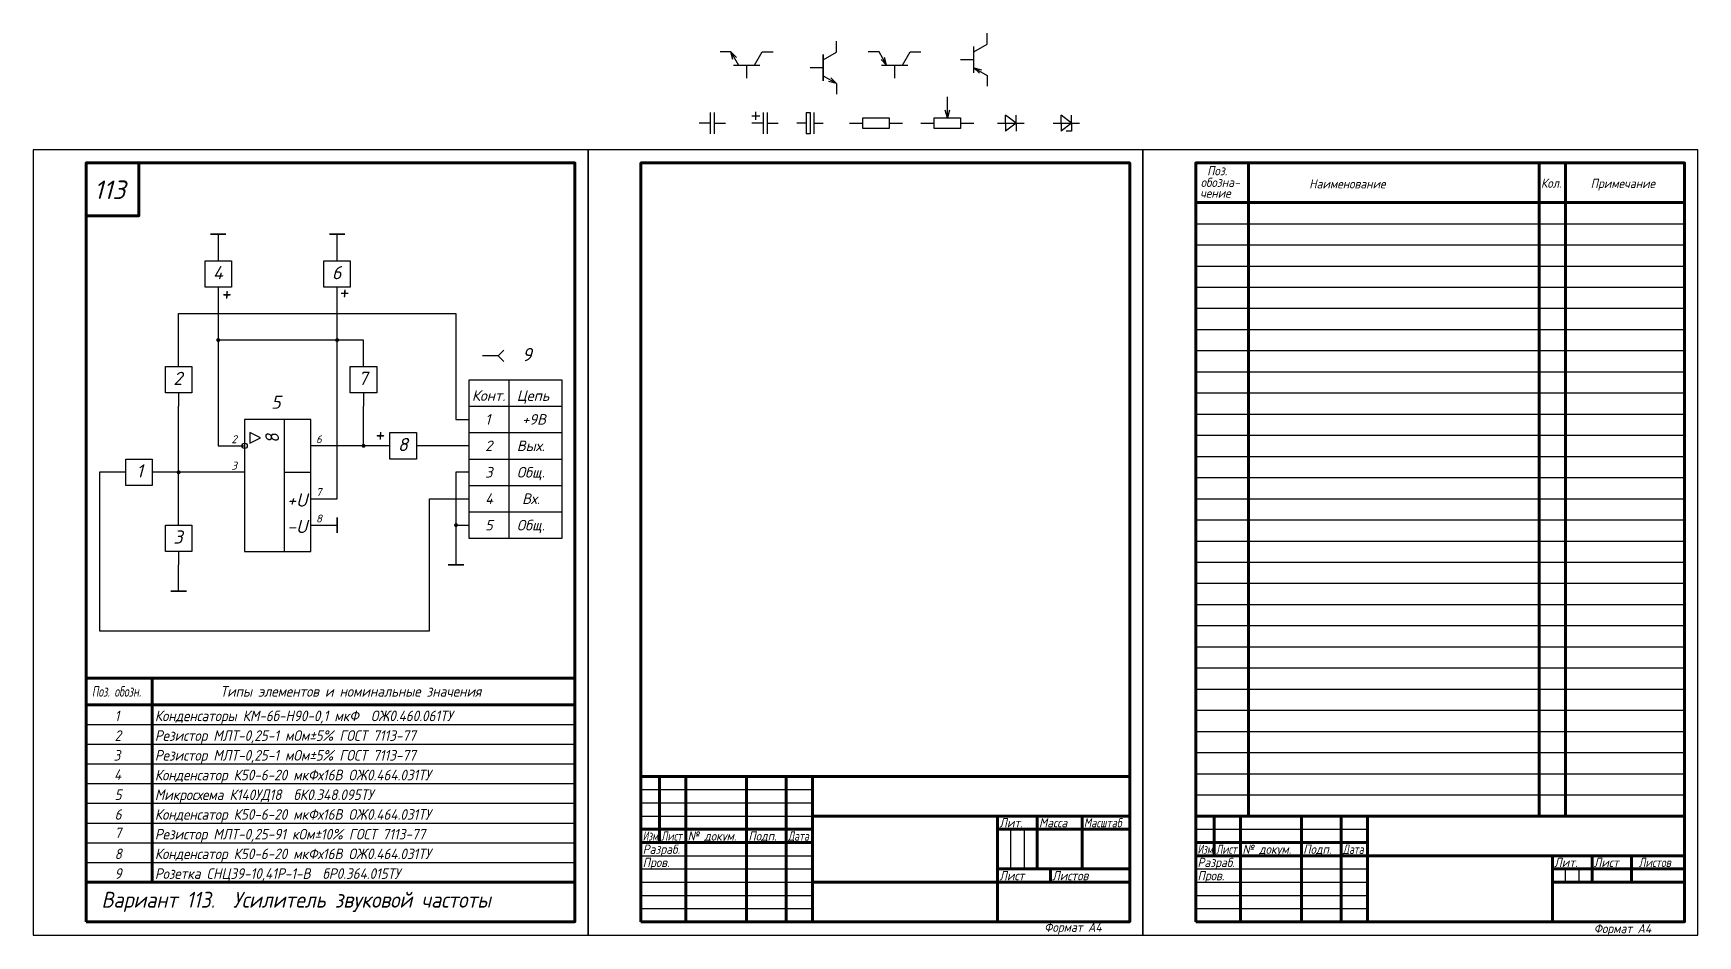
# Model space of a CAD drawing. Header units: millimetres. Extents: x -210 to 420, y 0 to 341.
import ezdxf

# ---------------------------------------------------------------- set-up
doc = ezdxf.new("R2010")
doc.units = ezdxf.units.MM
doc.header["$LTSCALE"] = 0.5
doc.layers.get('Defpoints').update_dxf_attribs({"color": 5})
doc.styles.get("Standard").update_dxf_attribs({"font": 'isocpeui.ttf', "width": 0.9})

# ---------------------------------------------------------------- blocks, each defined once
blk = doc.blocks.new('P1')
for p, q in [((-5, -5), (-5, 5)), ((-5, 5), (5, 5)), ((5, 5), (5, -5)), ((5, -5), (-5, -5))]:
    blk.add_line(p, q)
blk = doc.blocks.new('P2')
for p, q in [((-5, 0), (-10, 0)), ((-5, 5), (5, 5)), ((-5, -5), (-5, 5)), ((5, 5), (5, -5)), ((5, 0), (10, 0)), ((5, -5), (-5, -5))]:
    blk.add_line(p, q)
blk = doc.blocks.new('XS')
for p, q in [((-6, 0), (-8.12, 2.12)), ((-8.12, -2.12), (-6, 0)), ((-6, 0), (0, 0))]:
    blk.add_line(p, q)
blk = doc.blocks.new('c')
at = {"lineweight": -3}
for p, q in [((4.25, 0), (0, 0)), ((4.25, 4), (4.25, -4)), ((5.75, 4), (5.75, -4)), ((5.75, 0), (10, 0))]:
    blk.add_line(p, q, dxfattribs=at)
blk = doc.blocks.new('c1')
at = {"lineweight": -3}
for p, q in [((0, 2.75), (3, 2.75)), ((4.25, 0), (0, 0)), ((1.5, 1.25), (1.5, 4.25)), ((4.25, 4), (4.25, -4)), ((5.75, 4), (5.75, -4)), ((5.75, 0), (10, 0))]:
    blk.add_line(p, q, dxfattribs=at)
blk = doc.blocks.new('c2')
at = {"lineweight": -3}
for p, q in [((3.5, 0), (0, 0)), ((3.5, 4), (3.5, -4)), ((3.5, 4), (5, 4)), ((5, 4), (5, -4)), ((6.5, 4), (6.5, -4)), ((6.5, 0), (10, 0)), ((5, -4), (3.5, -4))]:
    blk.add_line(p, q, dxfattribs=at)
blk = doc.blocks.new('r')
at = {"color": 7, "linetype": 'Continuous', "lineweight": 25}
for p, q in [((0, 0), (5, 0)), ((5, 0), (5, 2)), ((5, 2), (15, 2)), ((5, -2), (5, 0)), ((15, 2), (15, 0)), ((15, 0), (15, -2)), ((15, 0), (20, 0)), ((15, -2), (5, -2))]:
    blk.add_line(p, q, dxfattribs=at)
blk = doc.blocks.new('r1')
at = {"color": 7, "linetype": 'Continuous', "lineweight": -3}
for p, q in [((10, 2), (10, 10)), ((0, 0), (5, 0)), ((5, 0), (5, 2)), ((5, 2), (15, 2)), ((5, -2), (5, 0)), ((10, 2), (9.2, 5)), ((10.8, 5), (10, 2)), ((15, 2), (15, 0)), ((15, 0), (15, -2)), ((15, 0), (20, 0)), ((15, -2), (5, -2))]:
    blk.add_line(p, q, dxfattribs=at)
blk = doc.blocks.new('vd')
at = {"lineweight": -3}
for p, q in [((0, 0), (10, 0)), ((3, 0), (3, 3)), ((7, 0), (3, 3)), ((3, 0), (3, -3)), ((7, 0), (3, -3)), ((7, 0), (7, 3)), ((7, 0), (7, -3))]:
    blk.add_line(p, q, dxfattribs=at)
blk = doc.blocks.new('Vd1')
at = {"lineweight": -3}
for p, q in [((0, 0), (10, 0)), ((3, 0), (3, 3)), ((7, 0), (3, 3)), ((3, 0), (3, -3)), ((7, 0), (3, -3)), ((7, 0), (7, 3)), ((7, 0), (7, -3)), ((7, -3), (5, -3))]:
    blk.add_line(p, q, dxfattribs=at)
blk = doc.blocks.new('vt')
at = {"lineweight": -3}
for p, q in [((-6, 10), (-10, 10)), ((-3.85, 7.88), (-5.97, 10.01)), ((-5.2, 7.11), (-5.97, 10.01)), ((-5.97, 10.01), (-3.06, 4.96)), ((3, 5), (5.89, 10)), ((5.89, 10), (10, 10)), ((-5, 5), (5, 5)), ((0, 5), (0, 0))]:
    blk.add_line(p, q, dxfattribs=at)
blk = doc.blocks.new('vt_n')
at = {"lineweight": -3}
for p, q in [((10, 6), (10, 10)), ((10, 5.89), (10, 10)), ((5, 0), (0, 0)), ((5, 3), (10, 5.89)), ((5, 5), (5, -5)), ((5, -5), (5, 5)), ((5, 0), (5, -5)), ((5, 0), (5, -5)), ((5, -3.04), (9.94, -5.9)), ((7.04, -5.12), (9.94, -5.9)), ((7.82, -3.78), (9.94, -5.9)), ((10, -5.92), (10, -10)), ((10, -6), (10, -10))]:
    blk.add_line(p, q, dxfattribs=at)
blk = doc.blocks.new('vt1_p')
at = {"lineweight": -3}
for p, q in [((-5.89, 10), (-10, 10)), ((-3, 5), (-5.89, 10)), ((-3, 5), (-5.12, 7.12)), ((-3, 5), (-3.78, 7.9)), ((3, 5), (5.89, 10)), ((5.89, 10), (10, 10)), ((-5, 5), (5, 5)), ((0, 5), (0, 0))]:
    blk.add_line(p, q, dxfattribs=at)
blk = doc.blocks.new('vt1')
at = {"lineweight": -3}
for p, q in [((10, 5.89), (10, 10)), ((5, 0), (0, 0)), ((5, 3), (10, 5.89)), ((5, -5), (5, 5)), ((5, -3), (10, -5.89)), ((5, -3), (7.9, -3.78)), ((5, -3), (7.12, -5.12)), ((10, -5.89), (10, -10))]:
    blk.add_line(p, q, dxfattribs=at)

msp = doc.modelspace()

# ---------------------------------------------------------------- linework, layer by layer
at = {"color": 7, "linetype": 'Continuous'}
for p, q in [((230, 292), (230, 277)), ((250, 292), (320, 292)), ((383, 292), (393, 292)), ((155, 45), (155, 40)), ((320, 45), (383, 45)), ((230, 35), (295, 35)), ((230, 30), (295, 30)), ((365, 30), (365, 25)), ((370, 20), (370, 25)), ((375, 25), (375, 20)), ((230, 5), (415, 5))]:
    msp.add_line(p, q, dxfattribs=at)
at = {"color": 7, "linetype": 'Continuous', "lineweight": 60}
for p, q in [((250, 292), (250, 45)), ((360, 45), (360, 292)), ((370, 292), (370, 45)), ((230, 277), (415, 277)), ((230, 277), (415, 277)), ((-190, 97.09), (-5, 97.09)), ((-165, 97.09), (-165, 20)), ((-190, 87.09), (-5, 87.09)), ((205, 60), (20, 60)), ((20, 5), (20, 60)), ((27, 60), (27, 35)), ((37, 5), (37, 60)), ((60, 60), (60, 5)), ((75, 5), (75, 60)), ((85, 60), (85, 5)), ((85, 45), (205, 45)), ((155, 5), (155, 45)), ((170, 45), (170, 25)), ((187, 25), (187, 45)), ((415, 45), (230, 45)), ((237, 45), (237, 30)), ((247, 5), (247, 45)), ((270, 45), (270, 5)), ((285, 5), (285, 45)), ((295, 45), (295, 5)), ((20, 40), (85, 40)), ((155, 40), (205, 40)), ((20, 35), (85, 35)), ((230, 35), (295, 35)), ((230, 30), (295, 30)), ((295, 30), (415, 30)), ((365, 5), (365, 30)), ((380, 30), (380, 20)), ((395, 20), (395, 30)), ((-190, 20), (-5, 20)), ((85, 20), (205, 20)), ((155, 25), (205, 25)), ((175, 20), (175, 25)), ((365, 25), (415, 25)), ((365, 20), (415, 20)), ((365, 5), (415, 5))]:
    msp.add_line(p, q, dxfattribs=at)
at = {"color": 7, "linetype": 'Continuous', "lineweight": 25}
for p, q in [((-140, 265), (-140, 255)), ((-95, 255), (-95, 265)), ((-140, 245), (-140, 185)), ((-95, 165), (-95, 245)), ((-155, 220), (-155, 235)), ((-155, 235), (-50, 235)), ((-50, 235), (-50, 195)), ((-85, 225), (-140, 225)), ((-85, 220), (-85, 225)), ((-45, 150), (-45, 210)), ((-45, 210), (-10, 210)), ((-30, 210), (-30, 150)), ((-10, 210), (-10, 150)), ((-155, 160), (-155, 200)), ((-85, 185), (-85, 200)), ((-45, 200), (-10, 200)), ((-105, 195), (-130, 195)), ((-130, 195), (-130, 145)), ((-128, 190), (-128, 186)), ((-124, 188), (-128, 190)), ((-115, 195), (-115, 145)), ((-105, 145), (-105, 195)), ((-50, 195), (-45, 195)), ((-45, 190), (-10, 190)), ((-140, 185), (-130, 185)), ((-128, 186), (-124, 188)), ((-75, 185), (-105, 185)), ((-45, 185), (-65, 185)), ((-45, 180), (-10, 180)), ((-175, 175), (-185, 175)), ((-185, 175), (-185, 115)), ((-130, 175), (-165, 175)), ((-115, 175), (-105, 175)), ((-45, 175), (-50, 175)), ((-50, 175), (-50, 140)), ((-105, 165), (-95, 165)), ((-60, 115), (-60, 165)), ((-60, 165), (-45, 165)), ((-45, 170), (-10, 170)), ((-45, 160), (-10, 160)), ((-105, 155), (-95, 155)), ((-50, 155), (-45, 155)), ((-130, 145), (-105, 145)), ((-10, 150), (-45, 150)), ((-155, 130), (-155, 140)), ((-185, 115), (-60, 115))]:
    msp.add_line(p, q, dxfattribs=at)
at = {"color": 7, "linetype": 'Continuous', "lineweight": -3}
for p, q in [((230, 269), (415, 269)), ((230, 261), (415, 261)), ((230, 253), (415, 253)), ((230, 245), (415, 245)), ((230, 237), (415, 237)), ((230, 229), (415, 229)), ((230, 221), (415, 221)), ((230, 213), (415, 213)), ((230, 205), (415, 205)), ((230, 197), (415, 197)), ((230, 189), (415, 189)), ((230, 181), (415, 181)), ((230, 173), (415, 173)), ((230, 165), (415, 165)), ((230, 157), (415, 157)), ((230, 149), (415, 149)), ((230, 141), (415, 141)), ((230, 133), (415, 133)), ((230, 125), (415, 125)), ((230, 117), (415, 117)), ((230, 109), (415, 109)), ((230, 101), (415, 101)), ((230, 93), (415, 93)), ((230, 85), (415, 85)), ((230, 77), (415, 77)), ((230, 69), (415, 69)), ((230, 61), (415, 61)), ((20, 55), (85, 55)), ((230, 53), (415, 53)), ((20, 50), (85, 50)), ((20, 45), (85, 45)), ((160, 25), (160, 40)), ((165, 40), (165, 25)), ((230, 40), (295, 40)), ((20, 30), (85, 30)), ((20, 25), (85, 25)), ((20, 20), (85, 20)), ((230, 25), (295, 25)), ((230, 20), (295, 20)), ((20, 15), (85, 15)), ((230, 15), (295, 15)), ((20, 10), (85, 10)), ((230, 10), (295, 10))]:
    msp.add_line(p, q, dxfattribs=at)
at = {"lineweight": 30}
for p, q in [((-190, 79.64), (-5, 79.64)), ((-190, 72.18), (-5, 72.18)), ((-190, 64.73), (-5, 64.73)), ((-190, 57.27), (-5, 57.27)), ((-190, 49.82), (-5, 49.82)), ((-190, 42.36), (-5, 42.36)), ((-190, 34.91), (-5, 34.91)), ((-190, 27.45), (-5, 27.45))]:
    msp.add_line(p, q, dxfattribs=at)
at = {"color": 7, "linetype": 'Continuous', "lineweight": 60}
for points in [[(-190, 5), (-5, 5), (-5, 292), (-190, 292)], [(-190, 292), (-170, 292), (-170, 272), (-190, 272)], [(20, 5), (205, 5), (205, 292), (20, 292)], [(230, 5), (415, 5), (415, 292), (230, 292)]]:
    msp.add_lwpolyline(points, close=True, dxfattribs=at)
at = {"color": 7, "linetype": 'Continuous', "lineweight": 60, "const_width": 0.6}
for points in [[(-143, 265), (-137, 265)], [(-98, 265), (-92, 265)], [(-95, 158), (-95, 152)], [(-53, 140), (-47, 140)], [(-158, 130), (-152, 130)]]:
    msp.add_lwpolyline(points, dxfattribs=at)
at = {"color": 7, "linetype": 'Continuous', "lineweight": 25, "const_width": 0.75}
for points in [[(-140.36, 225, 1), (-139.61, 225, 1)], [(-95.37, 225, 1), (-94.62, 225, 1)], [(-85.36, 185, 1), (-84.61, 185, 1)], [(-155.37, 175, 1), (-154.62, 175, 1)], [(-50.36, 155, 1), (-49.61, 155, 1)]]:
    msp.add_lwpolyline(points, format="xyb", close=True, dxfattribs=at)
at = {"color": 7, "linetype": 'Continuous', "lineweight": 25}
msp.add_circle((-130, 185), 1, dxfattribs=at)
at = {"layer": 'Defpoints'}
for points in [[(-210, 0), (0, 0), (0, 297), (-210, 297)], [(0, 0), (210, 0), (210, 297), (0, 297)], [(210, 0), (420, 0), (420, 297), (210, 297)]]:
    msp.add_lwpolyline(points, close=True, dxfattribs=at)

# ---------------------------------------------------------------- block references
for name, p in [('vt1', (141, 331)), ('vt', (60, 324)), ('vt_n', (84, 328)), ('vt1_p', (116, 324)), ('r1', (126, 307)), ('c', (42, 307)), ('c1', (62, 307)), ('c2', (79, 307)), ('r', (99, 307)), ('vd', (155, 307)), ('Vd1', (176, 307))]:
    msp.add_blockref(name, p)
at = {"color": 7, "linetype": 'Continuous', "lineweight": 25}
for p in [(-140, 250), (-95, 250), (-70, 185), (-170, 175)]:
    msp.add_blockref('P1', p, dxfattribs=at)
for name, p, rotation in [('XS', (-40, 219), 180), ('P2', (-155, 210), 90), ('P2', (-85, 210), 90), ('P2', (-155, 150), 90)]:
    msp.add_blockref(name, p, dxfattribs=dict(at, rotation=rotation))

# ---------------------------------------------------------------- texts
at = {"color": 7, "linetype": 'Continuous', "lineweight": -3}
for s, width, p in [('Поз.', 0.9, (234.3, 287.28)), ('обозна-', 0.9, (231.87, 282.9)), ('Наименование', 0.9, (272.95, 282.33)), ('Кол.', 0.9, (360.67, 282.59)), ('Примечание', 0.9, (379.48, 282.48)), ('чение', 0.9, (231.66, 278.8)), ('Лит.', 0.9, (155.67, 40.7)), ('Масса', 0.9, (170.67, 40.7)), ('Масштаб', 0.8, (187.67, 40.7)), ('Изм.', 0.7, (20.67, 35.7)), ('Лист', 0.75, (27.67, 35.7)), ('№ докум.', 0.9, (37.67, 35.7)), ('Подп.', 0.9, (60.67, 35.7)), ('Дата', 0.75, (75.67, 35.7)), ('Разраб.', 0.9, (20.67, 30.7)), ('Изм.', 0.7, (230.67, 30.7)), ('Лист', 0.75, (237.67, 30.7)), ('№ докум.', 0.9, (247.67, 30.7)), ('Подп.', 0.9, (270.67, 30.7)), ('Дата', 0.75, (285.67, 30.7)), ('Пров.', 0.9, (20.67, 25.7)), ('Разраб.', 0.9, (230.67, 25.7)), ('Лит.', 0.9, (365.67, 25.7)), ('Лист', 0.9, (380.67, 25.7)), ('Листов', 0.8, (397.67, 25.7)), ('Лист', 0.9, (155.67, 20.7)), ('Листов', 0.9, (175.67, 20.7)), ('Пров.', 0.9, (230.67, 20.7))]:
    msp.add_text(s, height=3.5, dxfattribs=dict(at, width=width)).set_placement(p)
at = {"color": 7, "linetype": 'Continuous', "lineweight": 40}
msp.add_text('113', height=7, dxfattribs=at).set_placement((-187.08, 278.35))
at = {"color": 7, "linetype": 'Continuous', "lineweight": 25}
for s, height, p in [('4', 5, (-142, 248)), ('6', 5, (-97, 248)), ('9', 5, (-25, 217)), ('2', 5, (-157, 208)), ('7', 5, (-87, 208)), ('5', 5, (-120, 199)), ('Конт.', 4, (-44, 202)), ('Цепь', 4, (-27, 202)), ('1', 4, (-39, 193)), ('+9В', 4, (-25, 193)), ('2', 3, (-135, 186)), ('6', 3, (-103, 186)), ('8', 5, (-72, 183)), ('2', 4, (-39, 183)), ('Вых.', 4, (-27, 183)), ('1', 5, (-171, 173)), ('3', 3, (-135, 176)), ('3', 4, (-39, 173)), ('Общ.', 4, (-27, 173)), ('+U', 5, (-114, 162)), ('7', 3, (-103, 166)), ('4', 4, (-39, 163)), ('Вх.', 4, (-25, 163)), ('8', 3, (-103, 156)), ('3', 5, (-157, 148)), ('-U', 5, (-114, 152)), ('5', 4, (-39, 153)), ('Общ.', 4, (-27, 153))]:
    msp.add_text(s, height=height, dxfattribs=at).set_placement(p)
at = {"oblique": 350, "width": 0.9}
for p in [(-138.71, 239.74), (-94.13, 240.27), (-80.6, 186.42)]:
    msp.add_text('+', height=6, dxfattribs=at).set_placement(p)
at = {"color": 7, "linetype": 'Continuous', "lineweight": 25}
msp.add_text('8', height=5, rotation=102.73056, dxfattribs=at).set_placement((-116.58, 186.41))
at = {"width": 0.7}
msp.add_text('Поз. обозн.', height=4, dxfattribs=at).set_placement((-187.82, 90.13))
at = {"color": 7, "width": 0.9}
for s, p in [('Типы элементов и номинальные значения', (-139.2, 90.13)), ('1', (-179.2, 80.87)), ('Конденсаторы КМ-6б-Н90-0,1 мкФ  ОЖ0.460.061ТУ', (-163.97, 80.87)), ('2', (-179.2, 73.42)), ('Резистор МЛТ-0,25-1 мОм%%p5% ГОСТ 7113-77', (-163.97, 73.42)), ('3', (-179.58, 65.96)), ('Резистор МЛТ-0,25-1 мОм%%p5% ГОСТ 7113-77', (-163.97, 65.96)), ('4', (-179.44, 58.65)), ('Конденсатор К50-6-20 мкФх16В ОЖ0.464.031ТУ', (-163.97, 58.51)), ('5', (-179.2, 51.05)), ('Микросхема К140УД18  бК0.348.095ТУ', (-163.97, 51.05)), ('6', (-179.2, 43.6)), ('Конденсатор К50-6-20 мкФх16В ОЖ0.464.031ТУ', (-163.97, 43.6)), ('7', (-179.2, 36.66)), ('Резистор МЛТ-0,25-91 кОм%%p10% ГОСТ 7113-77', (-163.97, 36.14)), ('8', (-179.2, 28.69)), ('Конденсатор К50-6-20 мкФх16В ОЖ0.464.031ТУ', (-163.97, 28.69)), ('9', (-179.2, 21.23)), ('Розетка СНЦ39-10,41Р-1-В  бР0.364.015ТУ', (-163.97, 21.23))]:
    msp.add_text(s, height=4, dxfattribs=at).set_placement(p)
at = {"color": 7, "linetype": 'Continuous', "lineweight": 40, "width": 0.9}
msp.add_text('Вариант 113.  Усилитель звуковой частоты', height=6, dxfattribs=at).set_placement((-184.2, 10.34))
at = {"color": 7, "linetype": 'Continuous', "lineweight": 70, "width": 0.9}
msp.add_text('Формат А4', height=3.5, dxfattribs=at).set_placement((172.66, 1.2))
at = {"lineweight": -3, "width": 0.9}
msp.add_text('Формат А4', height=3.5, dxfattribs=at).set_placement((380.67, 0.7))

doc.saveas('drawing.dxf')
